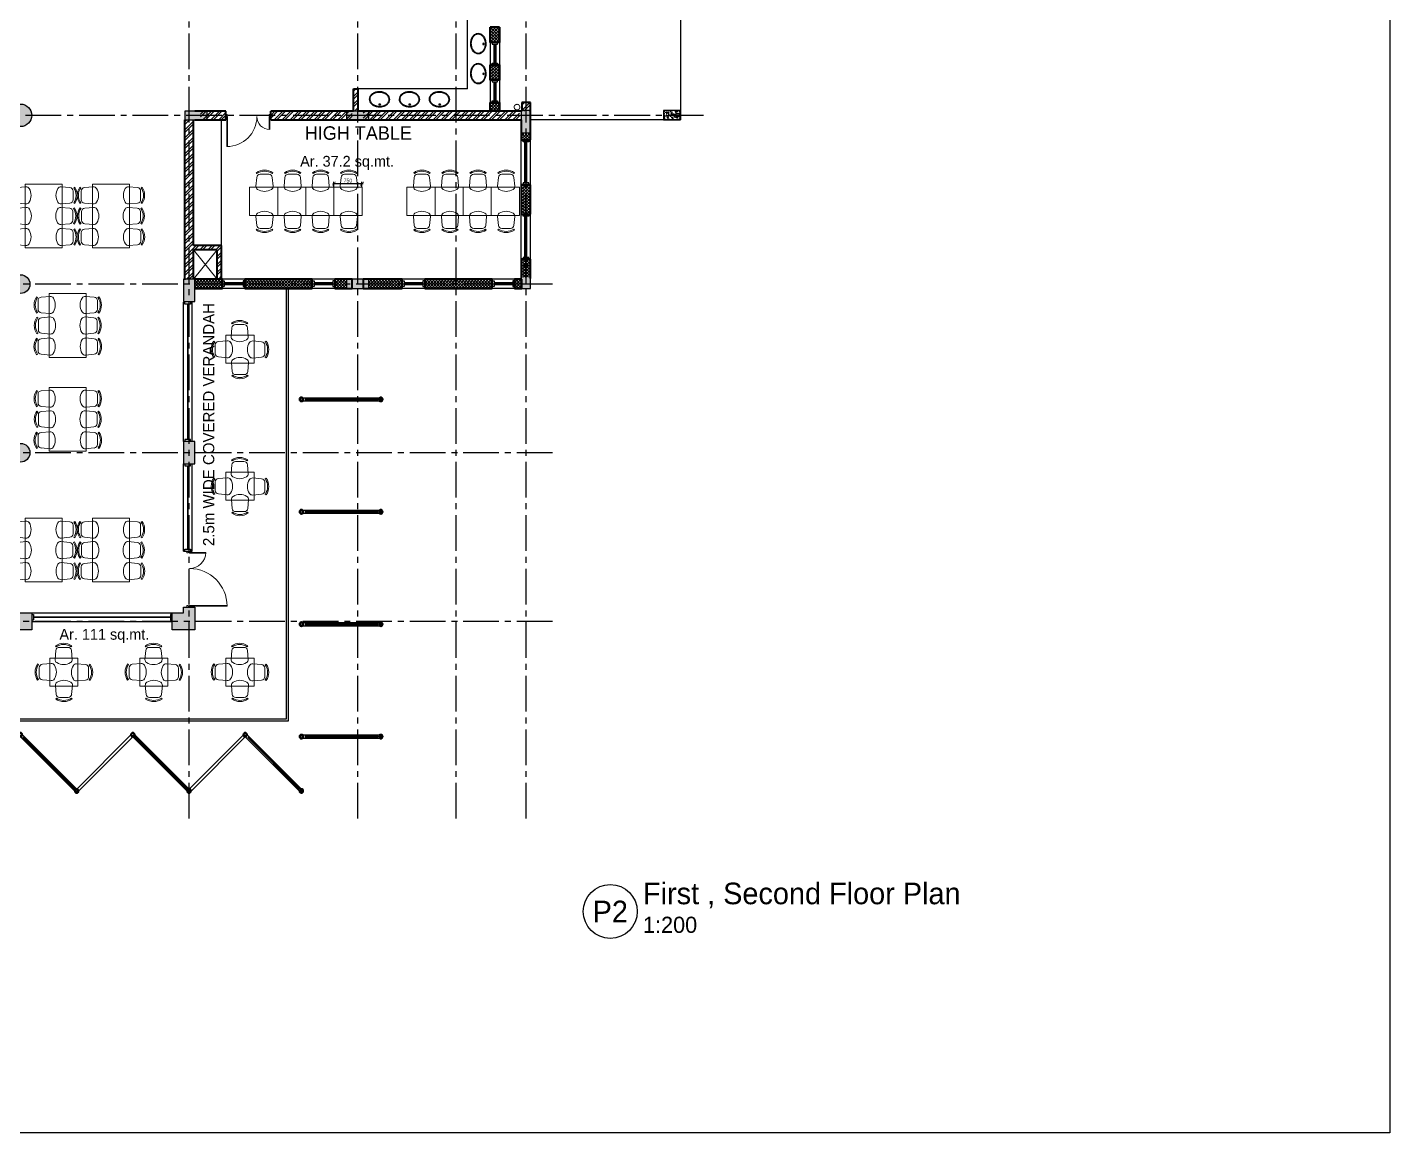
# Model space of a CAD drawing. Header units: millimetres. Extents: x -276609 to 1081398, y -453808 to 472098.
# Drawn here: x 817287 to 853655, y 33722 to 63224 of the extents above; entities that cross this region are included whole.
import ezdxf
from ezdxf.enums import TextEntityAlignment as Align

# ---------------------------------------------------------------- set-up
doc = ezdxf.new("R2010")
doc.units = ezdxf.units.MM
doc.header["$MEASUREMENT"] = 0
for name, pattern in [('ACAD_ISO10W100', [18, 12, -3, 0, -3]), ('CENTER2', [28.575, 19.05, -3.175, 3.175, -3.175]), ('HIDDEN', [0.375, 0.25, -0.125])]:
    doc.linetypes.add(name, pattern=pattern)
for name, color, linetype in [('A-Anno Tags', 6, 'Continuous'), ('A-Elevation', 4, 'Continuous'), ('A-Railing', 4, 'Continuous'), ('A-Sanitory', 181, 'Continuous'), ('A-Wall Patt', 8, 'Continuous'), ('A-Window', 4, 'Continuous'), ('Anno_Labels', 7, 'Continuous'), ('AREA', 7, 'Continuous'), ('Dimension', 7, 'Continuous'), ('S-Conc Patt', 9, 'Continuous'), ('SHADING COLUMNS', 210, 'Continuous'), ('text', 252, 'Continuous')]:
    doc.layers.add(name, color=color, linetype=linetype)
doc.layers.add('A-Anno-Grid Lines', color=7, linetype='Continuous', true_color=0xbbc3bd)
for name, color, linetype, lineweight in [('A-BEAM-1-8', 8, 'HIDDEN', 9), ('A-Detail Lines', 241, 'Continuous', 25), ('A-Door', 4, 'Continuous', 9), ('A-DOOR-1-2', 3, 'Continuous', 5), ('A-Wall Sec', 1, 'Continuous', 20), ('A-WIN', 5, 'Continuous', 25), ('PLUMBING', 3, 'ACAD_ISO10W100', 18), ('S-Concrete', 40, 'Continuous', 25), ('SHADE SCREEN', 171, 'Continuous', 15)]:
    doc.layers.add(name, color=color, linetype=linetype, lineweight=lineweight)
doc.layers.add('I-Furniture', color=7, linetype='Continuous', lineweight=20, true_color=0xb35900)
doc.styles.get("Standard").update_dxf_attribs({"font": ''})
doc.styles.get('Standard').set_extended_font_data('Gill Sans MT')
doc.dimstyles.new('IIITD_WD_M @ 100', dxfattribs={"dimscale": 100, "dimtxt": 1, "dimasz": 1, "dimexe": 0.5, "dimexo": 0.25, "dimgap": 0.3, "dimtad": 1, "dimdec": 0, "dimrnd": 1, "dimzin": 0, "dimdsep": 46, "dimtxsty": 'Standard', "dimblk": 'ARCHTICK', "dimcen": 0.2, "dimdle": 0.3, "dimclrd": 256, "dimclre": 256, "dimclrt": 256, "dimadec": 0, "dimazin": 0, "dimtfac": 1, "dimtdec": 0, "dimtofl": 0, "dimtmove": 0, "dimatfit": 0, "dimfxl": 0.5, "dimfxlon": 1, "dimtolj": 1, "dimtzin": 0, "dimlwd": -1, "dimlwe": -1, "dimarcsym": 0})
pattern_1 = [(45, (318301.2, -21198.51), (-106.066017, 106.066017), []), (45, (318371.92, -21198.51), (-106.066017, 106.066017), [])]

# ---------------------------------------------------------------- blocks, each defined once
blk = doc.blocks.new('Round Bar - 3_-44-4 First Floor Lvl')
at = {"layer": 'A-WIN'}
for p, q in [((-1035, -37), (-1035, 25)), ((1026, 38), (-1023, 38)), ((1026, 38), (-1023, 38)), ((1027, 38), (1026, 38)), ((1027, 38), (1026, 38)), ((1064, 38), (1038, 38)), ((1064, 38), (1038, 38)), ((1064, 38), (1064, -3)), ((-1027, -38), (-1026, -38)), ((-1027, -38), (-1026, -38)), ((-1026, -38), (1023, -38)), ((-1026, -38), (1023, -38))]:
    blk.add_line(p, q, dxfattribs=at)
blk = doc.blocks.new('Round Bar - 3_-159-4 First Floor Lvl')
at = {"layer": 'A-WIN'}
for p, q in [((-1051, -27), (-1051, 38)), ((-1038, 38), (-1051, 38)), ((-1038, 38), (-1051, 38)), ((-1026, 38), (-1027, 38)), ((-1026, 38), (-1027, 38)), ((1023, 38), (-1026, 38)), ((1023, 38), (-1026, 38)), ((1057, 1), (1057, -38)), ((-1023, -38), (1026, -38)), ((-1023, -38), (1026, -38)), ((1026, -38), (1027, -38)), ((1026, -38), (1027, -38)), ((1038, -38), (1057, -38)), ((1038, -38), (1057, -38))]:
    blk.add_line(p, q, dxfattribs=at)
blk = doc.blocks.new('Round Bar - 3_-160-4 First Floor Lvl')
at = {"layer": 'A-WIN'}
for p, q in [((-1051, -27), (-1051, 38)), ((-1038, 38), (-1051, 38)), ((-1038, 38), (-1051, 38)), ((-1026, 38), (-1027, 38)), ((-1026, 38), (-1027, 38)), ((1026, 38), (-1026, 38)), ((1026, 38), (-1026, 38)), ((1028, 38), (1026, 38)), ((1028, 38), (1026, 38)), ((1057, 38), (1038, 38)), ((1057, 38), (1038, 38)), ((1057, -38), (1057, 38)), ((-1023, -38), (1026, -38)), ((-1023, -38), (1026, -38)), ((1026, -38), (1027, -38)), ((1026, -38), (1027, -38)), ((1038, -38), (1057, -38)), ((1038, -38), (1057, -38))]:
    blk.add_line(p, q, dxfattribs=at)
blk = doc.blocks.new('Round Bar - 3_-171-4 First Floor Lvl')
at = {"layer": 'A-WIN'}
for p, q in [((-1051, 38), (-1051, -38)), ((-1038, 38), (-1051, 38)), ((-1038, 38), (-1051, 38)), ((-1026, 38), (-1027, 38)), ((-1026, 38), (-1027, 38)), ((1026, 38), (-1026, 38)), ((1026, 38), (-1026, 38)), ((1028, 38), (1026, 38)), ((1028, 38), (1026, 38)), ((1057, 38), (1038, 38)), ((1057, 38), (1038, 38)), ((1057, -38), (1057, 38)), ((-1051, -38), (-1038, -38)), ((-1051, -38), (-1038, -38)), ((-1028, -38), (-1026, -38)), ((-1028, -38), (-1026, -38)), ((-1026, -38), (1026, -38)), ((-1026, -38), (1026, -38)), ((1026, -38), (1027, -38)), ((1026, -38), (1027, -38)), ((1038, -38), (1057, -38)), ((1038, -38), (1057, -38))]:
    blk.add_line(p, q, dxfattribs=at)
blk = doc.blocks.new('basin2')
for points in [[(278, -206, 0.12976), (261, -133, 0.106426), (201, -63, 0.084431), (116, -18, 0.073534), (7, 0, 0.073534), (-102, -14, 0.084431), (-188, -55, 0.106426), (-251, -122, 0.12976), (-272, -195, 0.12976), (-254, -269, 0.106426), (-194, -339, 0.084431), (-109, -383, 0.073534), (-1, -402, 0.073534), (108, -388, 0.084431), (195, -347, 0.106426), (258, -279, 0.12976)], [(263, -201, 0.119977), (247, -140, 0.106426), (192, -75, 0.084431), (111, -33, 0.073534), (7, -15, 0.073534), (-97, -28, 0.084431), (-180, -67, 0.106426), (-238, -130, 0.12976), (-257, -196, 0.009633), (-257, -201, 0.119977), (-240, -262, 0.106426), (-185, -327, 0.084431), (-104, -369, 0.073534), (0, -387, 0.073534), (104, -373, 0.084431), (187, -334, 0.106426), (245, -272, 0.12976), (263, -206, 0.009633)]]:
    blk.add_lwpolyline(points, format="xyb", close=True)
for radius in [17.8, 12.2]:
    blk.add_circle((-4, -64), radius)
blk = doc.blocks.new('grd din')
at = {"layer": 'A-Anno-Grid Lines', "linetype": 'CENTER2', "ltscale": 50}
for p, q in [((506814, 133526), (506814, 179267)), ((511314, 133526), (511314, 179267)), ((513944, 133526), (513944, 179267)), ((515814, 133526), (515814, 179267)), ((520545, 152289), (470258, 152289)), ((516514, 147789), (471659, 147789)), ((516514, 143289), (471659, 143289)), ((516514, 138789), (471659, 138789))]:
    blk.add_line(p, q, dxfattribs=at)
blk = doc.blocks.new('w8')
at = {"layer": 'A-Window', "color": 2, "lineweight": 30}
blk.add_line((484324, 139289), (484324, 142939), dxfattribs=at)
at = {"layer": 'A-Window'}
for points in [[(484209, 139239), (484209, 142989)], [(484399, 142989), (484399, 142939), (484249, 142939), (484249, 142989)], [(484439, 139239), (484439, 142989)], [(484399, 139239), (484399, 139289), (484249, 139289), (484249, 139239)]]:
    blk.add_lwpolyline(points, dxfattribs=at)
blk = doc.blocks.new('din w1')
at = {"layer": 'A-Window', "color": 2, "lineweight": 60}
blk.add_line((476279, 163779), (476779, 163779), dxfattribs=at)
at = {"layer": 'A-Window'}
for points in [[(476229, 163904), (476829, 163904)], [(476229, 163704), (476279, 163704), (476279, 163854), (476229, 163854)], [(476229, 163654), (476829, 163654)], [(476829, 163704), (476779, 163704), (476779, 163854), (476829, 163854)]]:
    blk.add_lwpolyline(points, dxfattribs=at)
blk = doc.blocks.new('din w4')
at = {"layer": 'A-Window', "color": 2, "lineweight": 60}
blk.add_line((516605, 148504), (516605, 149604), dxfattribs=at)
at = {"layer": 'A-Window'}
for points in [[(516480, 148454), (516480, 149654)], [(516680, 149654), (516680, 149604), (516530, 149604), (516530, 149654)], [(516730, 148454), (516730, 149654)], [(516680, 148454), (516680, 148504), (516530, 148504), (516530, 148454)]]:
    blk.add_lwpolyline(points, dxfattribs=at)
blk = doc.blocks.new('din v1')
at = {"layer": 'A-Window', "color": 2, "lineweight": 60}
blk.add_line((474051, 158052), (474051, 157552), dxfattribs=at)
at = {"layer": 'A-Window'}
for points in [[(473926, 158102), (473926, 157502)], [(473976, 158102), (473976, 158052), (474126, 158052), (474126, 158102)], [(474176, 158102), (474176, 157502)], [(473976, 157502), (473976, 157552), (474126, 157552), (474126, 157502)]]:
    blk.add_lwpolyline(points, dxfattribs=at)
blk = doc.blocks.new('Big Door Garbage')
at = {"layer": 'A-Door', "color": 5, "lineweight": 18}
for p, q in [((-12550, 128778), (-12500, 128778)), ((-12550, 128703), (-12550, 128778)), ((-12500, 128778), (-12500, 128738)), ((-11100, 128778), (-11100, 128738)), ((-11050, 128778), (-11100, 128778)), ((-11050, 128703), (-11050, 128778)), ((-12550, 128703), (-12515, 128703)), ((-12515, 128738), (-12500, 128738)), ((-12515, 128703), (-12515, 128738)), ((-12515, 128703), (-12515, 128273)), ((-12499, 128703), (-12515, 128703)), ((-12499, 128703), (-12499, 128273)), ((-11101, 128703), (-11101, 127703)), ((-11101, 128703), (-11085, 128703)), ((-11085, 128738), (-11100, 128738)), ((-11085, 128703), (-11085, 128738)), ((-11050, 128703), (-11085, 128703)), ((-11085, 128703), (-11085, 127703))]:
    blk.add_line(p, q, dxfattribs=at)
at = {"layer": 'A-Door', "lineweight": 18}
for centre, radius, start, end in [((-12515, 128703), 430, 270, 0), ((-11085, 128703), 1000, 180, 270)]:
    blk.add_arc(centre, radius, start, end, dxfattribs=at)
blk = doc.blocks.new('ergrthyjty')
at = {"layer": 'S-Conc Patt'}
for points in [[(499106, 82072, 1), (498506, 82072, 1)], [(512421, 82203), (512171, 82203), (512171, 81603), (512421, 81603)], [(503191, 82183), (503191, 81953), (503791, 81953), (503791, 82183)], [(507506, 82183), (507506, 81953), (508106, 81953), (508106, 82183)], [(512421, 78053), (512171, 78053), (512171, 77453), (512421, 77453)], [(499056, 77568, 1), (498556, 77568, 1)], [(503456, 77703), (503156, 77703), (503156, 77103), (503456, 77103)], [(507506, 77703), (507506, 77453), (508106, 77453), (508106, 77703)], [(499056, 73068, 1), (498556, 73068, 1)], [(503456, 73368), (503156, 73368), (503156, 72768), (503456, 72768)], [(499106, 68343), (499106, 68793), (498506, 68793), (498506, 68343)], [(503456, 68943), (503156, 68943), (503156, 68793), (502856, 68793), (502856, 68343), (503456, 68343)]]:
    blk.add_hatch(color=8, dxfattribs=at).paths.add_polyline_path(points)
h = blk.add_hatch(dxfattribs=at)
h.set_pattern_fill('AR-CONC', color=8, scale=20, style=0)
h.set_pattern_definition([(50, (-806698.31, 1146868.39), (143.4520365, -12.550427), [15, -165]), (355, (-806698.31, 1146868.39), (-27.750267, 150.438427), [12, -132]), (100.4514, (-806686.35, 1146867.34), (115.701876, 137.887908), [12.748038, -140.228422]), (46.1842, (-806698.3, 1146908.39), (213.44821, -33.103803), [22.5, -247.5]), (96.6356, (-806680.52, 1146905.63), (186.93254, 194.823574), [19.122058, -210.3426]), (351.1842, (-806698.3, 1146908.4), (186.93239, 194.82372), [18, -198]), (21, (-806678.31, 1146898.39), (119.3814104, -80.523778), [15, -165]), (326, (-806678.31, 1146898.39), (48.663066, 145.030009), [12, -132]), (71.4514, (-806668.36, 1146891.68), (168.044526, 64.506099), [12.748038, -140.228422]), (37.5, (-806698.31, 1146868.39), (2.431971, 66.5787708), [0, -130.4, 0, -134, 0, -132.5]), (7.5, (-806698.31, 1146868.39), (52.6139075, 78.8823424), [0, -76.4, 0, -127.4, 0, -50.5]), (327.5, (-806742.91, 1146868.39), (106.7644872, -4.5109743), [0, -50, 0, -156, 0, -207]), (317.5, (-806762.91, 1146868.39), (116.637234, 20.0209965), [0, -65, 0, -103.6, 0, -147])])
h.paths.add_polyline_path([(515971, 82203), (515971, 81953), (516421, 81953), (516421, 82203)])
at = {"layer": 'S-Concrete'}
for points in [[(512421, 82203), (512171, 82203), (512171, 81603), (512421, 81603)], [(515971, 82203), (515971, 81953), (516421, 81953), (516421, 82203)], [(503191, 82183), (503191, 81953), (503791, 81953), (503791, 82183)], [(507506, 82183), (507506, 81953), (508106, 81953), (508106, 82183)], [(512421, 78053), (512171, 78053), (512171, 77453), (512421, 77453)], [(503456, 77703), (503156, 77703), (503156, 77103), (503456, 77103)], [(507506, 77703), (507506, 77453), (508106, 77453), (508106, 77703)], [(503456, 73368), (503156, 73368), (503156, 72768), (503456, 72768)], [(499106, 68793), (499106, 68343), (498506, 68343), (498506, 68793)], [(502856, 68793), (503156, 68793), (503156, 68943), (503456, 68943), (503456, 68343), (502856, 68343)]]:
    blk.add_lwpolyline(points, close=True, dxfattribs=at)
for centre, radius in [((498806, 82072), 300), ((498806, 77568), 250), ((498806, 73068), 250)]:
    blk.add_circle(centre, radius, dxfattribs=at)
blk = doc.blocks.new('View Tag')
blk.add_circle((0, 0), 3)
at = {"layer": 'Anno_Labels'}
for tag, height, p in [('VIEW_NAME', 2.4, (3.64, 2)), ('VIEW_SCALE', 1.8, (3.64, -1.48))]:
    blk.add_attdef(tag, text='', height=height, dxfattribs=at).set_placement(p, align=Align.MIDDLE_LEFT)
blk.add_attdef('VIEW_TYPE', text='', height=2.4, dxfattribs=at).set_placement((0, 0), align=Align.MIDDLE_CENTER)
blk = doc.blocks.new('Pipe-Column - Pipe3-1_2STD-50-2 GL')
at = {"layer": 'S-Concrete', "lineweight": 35}
for radius, start, end in [(50.8, 0, 180), (45.1, 0, 180), (45.1, 180, 0), (50.8, 180, 360)]:
    blk.add_arc((0, 0), radius, start, end, dxfattribs=at)
blk = doc.blocks.new('Pipe-Column - Pipe3-1_2STD-48-2 GL')
at = {"layer": 'S-Concrete', "lineweight": 35}
for radius, start, end in [(50.8, 0, 180), (50.8, 180, 360), (45.1, 360, 180), (45.1, 180, 360)]:
    blk.add_arc((0, 0), radius, start, end, dxfattribs=at)
blk = doc.blocks.new('Pipe-Column - Pipe3-1_2STD-49-2 GL')
at = {"layer": 'S-Concrete', "lineweight": 35}
for radius, start, end in [(50.8, 0, 180), (50.8, 180, 360), (45.1, 360, 180), (45.1, 180, 360)]:
    blk.add_arc((0, 0), radius, start, end, dxfattribs=at)
blk = doc.blocks.new('TRGHT4')
at = {"layer": 'SHADING COLUMNS'}
for name, p, rotation in [('Pipe-Column - Pipe3-1_2STD-48-2 GL', (397060, -137137), 135.0000000004137), ('Pipe-Column - Pipe3-1_2STD-48-2 GL', (399181, -137137), 135.0000000004137), ('Pipe-Column - Pipe3-1_2STD-50-2 GL', (427680, -137137), 44.9999999995862), ('Pipe-Column - Pipe3-1_2STD-50-2 GL', (429801, -137137), 44.9999999995862), ('Pipe-Column - Pipe3-1_2STD-48-2 GL', (397060, -140137), 135.0000000004137), ('Pipe-Column - Pipe3-1_2STD-48-2 GL', (399181, -140137), 135.0000000004137), ('Pipe-Column - Pipe3-1_2STD-50-2 GL', (427680, -140137), 44.9999999995862), ('Pipe-Column - Pipe3-1_2STD-50-2 GL', (429801, -140137), 44.9999999995862), ('Pipe-Column - Pipe3-1_2STD-48-2 GL', (397060, -143137), 135.0000000004137), ('Pipe-Column - Pipe3-1_2STD-48-2 GL', (399181, -143137), 135.0000000004137), ('Pipe-Column - Pipe3-1_2STD-50-2 GL', (427680, -143137), 44.9999999995862), ('Pipe-Column - Pipe3-1_2STD-50-2 GL', (429801, -143137), 44.9999999995862), ('Pipe-Column - Pipe3-1_2STD-48-2 GL', (397060, -146087), 135.0000000004137), ('Pipe-Column - Pipe3-1_2STD-49-2 GL', (399181, -146087), 135.0000000004137), ('Pipe-Column - Pipe3-1_2STD-50-2 GL', (427680, -146137), 44.9999999995862), ('Pipe-Column - Pipe3-1_2STD-50-2 GL', (429801, -146137), 44.9999999995862)]:
    blk.add_blockref(name, p, dxfattribs=dict(at, rotation=rotation))
for p in [(402181, -146087), (405181, -146087), (408181, -146087), (411181, -146087), (414181, -146087), (417181, -146087), (420181, -146087), (423181, -146087), (426181, -146087), (400681, -147587), (403681, -147587), (406681, -147587), (409681, -147587), (412681, -147587), (415681, -147587), (418681, -147587), (421681, -147587), (424681, -147587), (427681, -147587)]:
    blk.add_blockref('Pipe-Column - Pipe3-1_2STD-50-2 GL', p, dxfattribs=at)
blk = doc.blocks.new('chair1')
at = {"layer": 'I-Furniture'}
for p, q in [((-320, 228), (-84, 207)), ((1, 115), (1, -115)), ((16, 201), (42, 219)), ((-320, -228), (-84, -207)), ((16, -201), (42, -219))]:
    blk.add_line(p, q, dxfattribs=at)
for centre, radius, start, end in [((-108, 0), 351, 148.407, 211.593), ((-328, 135), 92.9, 85.0303, 148.407), ((-92, 115), 92.9, 0, 85.0303), ((-278, 0), 356, 325.6197, 34.3803), ((-278, 0), 387, 325.6197, 34.3803), ((-328, -135), 92.9, 211.593, 274.9697), ((-92, -115), 92.9, 274.9697, 0)]:
    blk.add_arc(centre, radius, start, end, dxfattribs=at)
blk = doc.blocks.new('wegegt')
at = {"layer": 'I-Furniture'}
blk.add_lwpolyline([(489413, 140432), (490163, 140432), (490163, 141182), (489413, 141182)], close=True, dxfattribs=at)
for p, rotation in [((489780, 141466), 90), ((489129, 140807), 180)]:
    blk.add_blockref('chair1', p, dxfattribs=dict(at, rotation=rotation))
at = {"layer": 'I-Furniture', "xscale": -1}
for p, rotation in [((490447, 140799), 180), ((489788, 140129), 90)]:
    blk.add_blockref('chair1', p, dxfattribs=dict(at, rotation=rotation))
blk = doc.blocks.new('_ArchTick')
at = {"color": 0, "linetype": 'ByBlock', "const_width": 0.15}
blk.add_lwpolyline([(-0.5, -0.5), (0.5, 0.5)], dxfattribs=at)
blk = doc.blocks.new('*D507')
at = {"layer": 'A-Detail Lines', "transparency": 16777216}
for p, q in [((825442, 59051), (826252, 59051)), ((825472, 58977), (825472, 59101)), ((826222, 58977), (826222, 59101))]:
    blk.add_line(p, q, dxfattribs=at)
at = {"layer": 'A-Detail Lines', "transparency": 16777216, "xscale": 100, "yscale": 100, "zscale": 100, "rotation": 180}
blk.add_blockref('_ArchTick', (825472, 59051), dxfattribs=at)
at = {"layer": 'A-Detail Lines', "transparency": 16777216, "xscale": 100, "yscale": 100, "zscale": 100}
blk.add_blockref('_ArchTick', (826222, 59051), dxfattribs=at)
at = {"layer": 'A-Detail Lines', "transparency": 16777216, "insert": (825847, 59131), "char_height": 100, "attachment_point": 5}
blk.add_mtext('\\A1;750', dxfattribs=at)
blk = doc.blocks.new('dad')
at = {"layer": 'I-Furniture'}
blk.add_lwpolyline([(801471, -14624), (800484, -14624), (800484, -12924), (801471, -12924)], close=True, dxfattribs=at)
at = {"layer": 'I-Furniture', "rotation": 180}
blk.add_blockref('chair1', (800187, -13225), dxfattribs=at)
at = {"layer": 'I-Furniture', "xscale": -1, "rotation": 180}
blk.add_blockref('chair1', (801768, -13225), dxfattribs=at)
at = {"layer": 'I-Furniture', "xscale": -1}
for p in [(800194, -13774), (800185, -14335)]:
    blk.add_blockref('chair1', p, dxfattribs=at)
at = {"layer": 'I-Furniture'}
for p in [(801761, -13774), (801770, -14335)]:
    blk.add_blockref('chair1', p, dxfattribs=at)

msp = doc.modelspace()

# ---------------------------------------------------------------- hatches: boundary and pattern name
at = {"layer": 'A-Wall Patt'}
h = msp.add_hatch(dxfattribs=at)
h.set_pattern_fill('ANSI37', color=256, scale=450, angle=360, style=0)
h.set_pattern_definition([(45, (312451.146, -22407.81), (-39.7747564, 39.7747564), []), (135, (312451.146, -22407.81), (-39.7747564, -39.7747564), [])])
h.paths.add_polyline_path([(825807.4, 56504.2), (825496.6, 56504.2), (825496.6, 56254.2), (825807.4, 56254.2)])
h.paths.add_polyline_path([(824896.6, 56504.2), (823096.6, 56504.2), (823096.6, 56254.2), (824896.6, 56254.2)])
h.paths.add_polyline_path([(822496.6, 56504.2), (821757.4, 56504.2), (821757.4, 56254.2), (822496.6, 56254.2)])
h.paths.add_polyline_path([(829892.4, 64054.2), (829642.4, 64054.2), (829642.4, 63824.2), (829892.4, 63824.2)])
h.paths.add_polyline_path([(829892.4, 63224.2), (829642.4, 63224.2), (829642.4, 62819.2), (829892.4, 62819.2)])
h.paths.add_polyline_path([(829892.4, 62219.2), (829642.4, 62219.2), (829642.4, 61814.2), (829892.4, 61814.2)])
h.paths.add_polyline_path([(829892.4, 61214.2), (829642.4, 61214.2), (829642.4, 60984.2), (829892.4, 60984.2)])
h.paths.add_polyline_path([(830722.4, 59019.2), (830472.4, 59019.2), (830472.4, 58234.2), (830722.4, 58234.2)])
h.paths.add_polyline_path([(830722.4, 57034.2), (830472.4, 57034.2), (830472.4, 56554.2), (830722.4, 56554.2)])
h.paths.add_polyline_path([(827296.6, 56504.2), (826407.4, 56504.2), (826407.4, 56254.2), (827296.6, 56254.2)])
h.paths.add_polyline_path([(830492.4, 60384.2), (830492.4, 60754.2), (830472.4, 60754.2), (830472.4, 60219.2), (830722.4, 60219.2), (830722.4, 60384.2)])
h.paths.add_polyline_path([(830296.6, 56504.2), (830296.6, 56254.2), (830472.4, 56254.2), (830472.4, 56504.2)])
h.paths.add_polyline_path([(829696.6, 56254.2), (829696.6, 56504.2), (827896.6, 56504.2), (827896.6, 56254.2)])
h = msp.add_hatch(dxfattribs=at)
h.set_pattern_fill('ANSI32', color=256, scale=400, style=0)
h.set_pattern_definition(pattern_1)
h.paths.add_polyline_path([(826107.4, 60984.2), (826107.4, 61584.8), (825992.4, 61584.8), (825992.4, 60984.2)])
h = msp.add_hatch(dxfattribs=at)
h.set_pattern_fill('ANSI32', color=256, scale=400, style=0)
h.set_pattern_definition(pattern_1)
h.paths.add_polyline_path([(830722.4, 61214.2), (830607.4, 61214.2), (830607.4, 60984.2), (830722.4, 60984.2)])
h.paths.add_polyline_path([(830607.4, 61214.2), (830492.4, 61214.2), (830492.4, 60984.2), (830607.4, 60984.2)])
h.paths.add_polyline_path([(830422.4, 60984.2), (826257.4, 60984.2), (826257.4, 60754.2), (830422.4, 60754.2)])
h = msp.add_hatch(dxfattribs=at)
h.set_pattern_fill('ANSI32', color=256, scale=400, style=0)
h.set_pattern_definition(pattern_1)
h.paths.add_polyline_path([(821722.4, 60754.2), (821492.4, 60754.2), (821492.4, 56504.2), (821722.4, 56504.2), (821722.4, 57284.2), (822357.4, 57284.2), (822357.4, 56504.2), (822472.4, 56504.2), (822472.4, 57399.2), (821722.4, 57399.2)])
h = msp.add_hatch(dxfattribs=at)
h.set_pattern_fill('ANSI32', color=256, scale=400, style=0)
h.set_pattern_definition(pattern_1)
h.paths.add_polyline_path([(821907.4, 60984.2), (821907.4, 60754.2), (822587.4, 60754.2), (822587.4, 60984.2)])
h = msp.add_hatch(dxfattribs=at)
h.set_pattern_fill('ANSI32', color=256, scale=400, style=0)
h.set_pattern_definition(pattern_1)
h.paths.add_polyline_path([(825957.4, 60984.2), (823787.4, 60984.2), (823787.4, 60754.2), (825957.4, 60754.2)])

# ---------------------------------------------------------------- linework, layer by layer
at = {"layer": 'A-BEAM-1-8', "linetype": 'Continuous', "ltscale": 500}
for p, q in [((822357.4, 57284.2), (821722.4, 56504.2)), ((822357.4, 56504.2), (821722.4, 57284.2))]:
    msp.add_line(p, q, dxfattribs=at)
at = {"layer": 'A-Elevation'}
for p, q in [((829042.4, 61584.2), (829042.4, 64054.2)), ((829042.4, 61584.2), (826107.4, 61584.2)), ((822472.4, 57399.2), (822472.4, 60754.2)), ((821722.4, 57084.2), (821722.4, 56504.2))]:
    msp.add_line(p, q, dxfattribs=at)
at = {"layer": 'A-Railing'}
for p, q in [((824207.4, 44769.2), (824207.4, 56254.2)), ((824257.4, 44719.2), (824257.4, 56254.2)), ((796457.4, 44769.2), (824207.4, 44769.2)), ((796407.4, 44719.2), (824257.4, 44719.2))]:
    msp.add_line(p, q, dxfattribs=at)
at = {"layer": 'A-Wall Patt'}
msp.add_lwpolyline([(830722.4, 64284.2), (834722.4, 64284.2), (834722.4, 60754.2), (830722.4, 60754.2)], dxfattribs=at)
at = {"layer": 'A-Wall Sec', "lineweight": 35}
for p, q in [((829642.4, 62819.2), (829642.4, 63224.2)), ((829892.4, 63224.2), (829642.4, 63224.2)), ((829892.4, 63224.2), (829892.4, 62819.2)), ((829892.4, 62819.2), (829642.4, 62819.2)), ((829642.4, 61814.2), (829642.4, 62219.2)), ((829642.4, 62219.2), (829892.4, 62219.2)), ((829892.4, 62219.2), (829892.4, 61814.2)), ((825992.4, 60984.2), (825992.4, 61584.8)), ((825992.4, 61584.8), (826107.4, 61584.8)), ((826107.4, 61584.8), (826107.4, 60984.2)), ((829892.4, 61814.2), (829642.4, 61814.2)), ((829642.4, 60984.2), (829642.4, 61214.2)), ((829642.4, 61214.2), (829892.4, 61214.2)), ((829892.4, 61214.2), (829892.4, 60984.2)), ((830722.4, 61214.2), (830492.4, 61214.2)), ((830492.4, 61214.2), (830492.4, 60984.2)), ((830722.4, 60219.2), (830722.4, 61214.2)), ((821492.4, 56484.2), (821492.4, 60754.2)), ((821722.4, 57399.2), (821722.4, 60754.2)), ((822587.4, 60984.2), (821757.4, 60984.2)), ((821757.4, 60754.2), (822587.4, 60754.2)), ((822587.4, 60754.2), (822587.4, 60984.2)), ((825992.4, 60984.2), (823787.4, 60984.2)), ((823787.4, 60754.2), (823787.4, 60984.2)), ((823787.4, 60754.2), (830472.4, 60754.2)), ((830492.4, 60984.2), (826107.4, 60984.2)), ((830472.4, 60754.2), (830472.4, 60219.2)), ((830472.4, 60219.2), (830722.4, 60219.2)), ((830472.4, 59019.2), (830472.4, 58234.2)), ((830722.4, 59019.2), (830472.4, 59019.2)), ((830722.4, 58234.2), (830722.4, 59019.2)), ((830472.4, 58234.2), (830722.4, 58234.2)), ((822472.4, 57399.2), (821722.4, 57399.2)), ((822357.4, 57284.2), (821722.4, 57284.2)), ((821722.4, 56504.2), (821722.4, 57284.2)), ((822357.4, 56504.2), (822357.4, 57284.2)), ((822472.4, 56504.2), (822472.4, 57399.2)), ((830472.4, 57034.2), (830472.4, 56539.2)), ((830722.4, 57034.2), (830472.4, 57034.2)), ((830722.4, 56519.2), (830722.4, 57034.2)), ((822496.6, 56504.2), (821757.4, 56504.2)), ((822496.6, 56254.2), (822496.6, 56504.2)), ((824896.6, 56504.2), (823096.6, 56504.2)), ((823096.6, 56504.2), (823096.6, 56254.2)), ((824896.6, 56254.2), (824896.6, 56504.2)), ((825957.4, 56504.2), (825496.6, 56504.2)), ((825496.6, 56504.2), (825496.6, 56254.2)), ((825957.4, 56254.2), (825957.4, 56504.2)), ((826257.4, 56504.2), (826257.4, 56254.2)), ((827296.6, 56504.2), (826257.4, 56504.2)), ((827296.6, 56254.2), (827296.6, 56504.2)), ((829696.6, 56504.2), (827896.6, 56504.2)), ((827896.6, 56504.2), (827896.6, 56254.2)), ((829696.6, 56254.2), (829696.6, 56504.2)), ((830492.4, 56504.2), (830296.6, 56504.2)), ((830296.6, 56504.2), (830296.6, 56254.2)), ((830492.4, 56254.2), (830492.4, 56504.2)), ((821757.4, 56254.2), (822496.6, 56254.2)), ((823096.6, 56254.2), (824896.6, 56254.2)), ((825496.6, 56254.2), (825957.4, 56254.2)), ((826257.4, 56254.2), (827296.6, 56254.2)), ((827896.6, 56254.2), (829696.6, 56254.2)), ((830296.6, 56254.2), (830492.4, 56254.2))]:
    msp.add_line(p, q, dxfattribs=at)
at = {"layer": 'A-Window', "color": 2, "lineweight": 30}
for p, q in [((821572.4, 52219.2), (821572.4, 55834.2)), ((821572.4, 49294.2), (821572.4, 51519.2))]:
    msp.add_line(p, q, dxfattribs=at)
at = {"layer": 'A-Window'}
for points in [[(821457.4, 52169.2), (821457.4, 55884.2)], [(821647.4, 55884.2), (821647.4, 55834.2), (821497.4, 55834.2), (821497.4, 55884.2)], [(821687.4, 52169.2), (821687.4, 55884.2)], [(821647.4, 52169.2), (821647.4, 52219.2), (821497.4, 52219.2), (821497.4, 52169.2)], [(821457.4, 49244.2), (821457.4, 51569.2)], [(821457.4, 49244.2), (821687.4, 49244.2), (821687.4, 51569.2)], [(821497.4, 51569.2), (821497.4, 51519.2), (821647.4, 51519.2), (821647.4, 51569.2)], [(821497.4, 49244.2), (821497.4, 49294.2), (821647.4, 49294.2), (821647.4, 49244.2)]]:
    msp.add_lwpolyline(points, dxfattribs=at)
at = {"layer": 'Dimension'}
msp.add_line((830472.4, 57034.2), (830472.4, 58957), dxfattribs=at)
msp.add_lwpolyline([(769654.6, 33722.4), (769654.6, 93122.4), (853654.6, 93122.4), (853654.6, 33722.4)], close=True, dxfattribs=at)
at = {"layer": 'I-Furniture'}
for points in [[(823222.4, 58202.4), (823972.4, 58202.4), (823972.4, 58952.4), (823222.4, 58952.4)], [(823972.4, 58202.4), (824722.4, 58202.4), (824722.4, 58952.4), (823972.4, 58952.4)], [(824722.4, 58202.4), (825472.4, 58202.4), (825472.4, 58952.4), (824722.4, 58952.4)], [(825472.4, 58202.4), (826222.4, 58202.4), (826222.4, 58952.4), (825472.4, 58952.4)], [(827422.4, 58202.4), (828172.4, 58202.4), (828172.4, 58952.4), (827422.4, 58952.4)], [(828172.4, 58202.4), (828922.4, 58202.4), (828922.4, 58952.4), (828172.4, 58952.4)], [(828922.4, 58202.4), (829672.4, 58202.4), (829672.4, 58952.4), (828922.4, 58952.4)], [(829672.4, 58202.4), (830422.4, 58202.4), (830422.4, 58952.4), (829672.4, 58952.4)]]:
    msp.add_lwpolyline(points, close=True, dxfattribs=at)
at = {"layer": 'PLUMBING'}
msp.add_circle((830360, 61092.5), 75, dxfattribs=at)
at = {"layer": 'SHADE SCREEN', "lineweight": 35}
for p, q in [((826643.5, 53301.8), (824700.7, 53301.8)), ((824700.7, 53291.8), (826643.5, 53291.8)), ((826643.5, 50301.8), (824700.7, 50301.8)), ((824700.7, 50291.8), (826643.5, 50291.8)), ((826643.5, 47301.8), (824700.7, 47301.8)), ((824700.7, 47291.8), (826643.5, 47291.8)), ((817173.9, 44275.3), (818547.7, 42901.5)), ((818554.8, 42908.6), (817181, 44282.4)), ((820107.4, 44341.8), (821607.4, 42841.8)), ((820173.9, 44275.3), (821547.7, 42901.5)), ((821554.8, 42908.6), (820181, 44282.4)), ((823173.9, 44275.3), (824547.7, 42901.5)), ((824554.8, 42908.6), (823181, 44282.4)), ((826643.5, 44301.8), (824700.7, 44301.8)), ((824700.7, 44291.8), (826643.5, 44291.8))]:
    msp.add_line(p, q, dxfattribs=at)

# ---------------------------------------------------------------- block references
at = {"layer": 'A-Anno Tags'}
ref = msp.add_blockref('View Tag', (832849.3, 39627.5), dxfattribs=dict(at, xscale=240, yscale=240, zscale=240))
ref.add_attrib('VIEW_TYPE', 'P2', dxfattribs={"layer": '0', "height": 576}).set_placement((832849.3, 39627.5), align=Align.MIDDLE_CENTER)
ref.add_attrib('VIEW_NAME', 'First , Second Floor Plan', dxfattribs={"layer": '0', "height": 576}).set_placement((833723.1, 40108.5), align=Align.MIDDLE_LEFT)
ref.add_attrib('VIEW_SCALE', '1:200', dxfattribs={"layer": '0', "height": 432}).set_placement((833723.1, 39271.9), align=Align.MIDDLE_LEFT)
at = {"layer": 'A-Anno-Grid Lines'}
msp.add_blockref('grd din', (314793.6, -91420), dxfattribs=at)
at = {"layer": 'A-Detail Lines'}
for p in [(16744.1, 71962.4), (18543.9, 71962.4), (17390.4, 69038.6), (17390.4, 66538.1), (16744.1, 63044.6), (18543.9, 63044.6)]:
    msp.add_blockref('dad', p, dxfattribs=at)
at = {"layer": 'A-Detail Lines', "xscale": -1, "rotation": 90}
msp.add_blockref('Big Door Garbage', (950322.7, 36694.2), dxfattribs=at)
at = {"layer": 'A-Door', "xscale": -0.8000000000465661, "yscale": 0.7999999999883585, "zscale": 0.8}
msp.add_blockref('Big Door Garbage', (813747.4, -42123.1), dxfattribs=at)
at = {"layer": 'A-DOOR-1-2'}
for p in [(313992.6, -89435), (313992.6, -91420)]:
    msp.add_blockref('din w4', p, dxfattribs=at)
at = {"layer": 'A-Sanitory', "xscale": -1, "rotation": 270}
for p in [(829526.6, 62784.2), (829526.6, 61984.8)]:
    msp.add_blockref('basin2', p, dxfattribs=at)
at = {"layer": 'A-Sanitory', "rotation": 180}
for p in [(826692.9, 61100), (827492.3, 61100), (828291.8, 61100)]:
    msp.add_blockref('basin2', p, dxfattribs=at)
at = {"layer": 'A-Window'}
for p in [(355716.4, -95282.5), (355716.4, -96287.5)]:
    msp.add_blockref('din v1', p, dxfattribs=at)
at = {"layer": 'A-Window', "rotation": 180}
for p in [(1299325.4, 220158.4), (1301725.4, 220158.4), (1304125.4, 220158.4), (1306525.4, 220158.4)]:
    msp.add_blockref('din w1', p, dxfattribs=at)
at = {"layer": 'A-Window', "xscale": -1, "rotation": 270}
msp.add_blockref('w8', (678168.2, -436844.6), dxfattribs=at)
at = {"layer": 'I-Furniture', "rotation": 90}
for p in [(823620.6, 59302), (824370.6, 59302), (825120.6, 59302), (825870.6, 59302), (827820.6, 59302), (828570.6, 59302), (829320.6, 59302), (830070.6, 59302)]:
    msp.add_blockref('chair1', p, dxfattribs=at)
at = {"layer": 'I-Furniture', "xscale": -1, "rotation": 90}
for p in [(823620.6, 57852.9), (824370.6, 57852.9), (825120.6, 57852.9), (825870.6, 57852.9), (827820.6, 57852.9), (828570.6, 57852.9), (829320.6, 57852.9), (830070.6, 57852.9)]:
    msp.add_blockref('chair1', p, dxfattribs=at)
at = {"layer": 'I-Furniture'}
for p in [(333177.7, -86175), (333177.7, -89831), (328477.8, -94791.1), (330877.8, -94791.1), (333177.7, -94791.1)]:
    msp.add_blockref('wegegt', p, dxfattribs=at)
at = {"layer": 'S-Concrete'}
for name, p in [('ergrthyjty', (318301.2, -21198.5)), ('TRGHT4', (396924.3, 190431.3))]:
    msp.add_blockref(name, p, dxfattribs=at)
at = {"layer": 'SHADE SCREEN'}
for p in [(825667.3, 53291.8), (825667.3, 47291.8)]:
    msp.add_blockref('Round Bar - 3_-171-4 First Floor Lvl', p, dxfattribs=at)
at = {"layer": 'SHADE SCREEN', "lineweight": 35}
for p in [(825667.3, 50291.8), (825667.3, 44291.8)]:
    msp.add_blockref('Round Bar - 3_-171-4 First Floor Lvl', p, dxfattribs=at)
at = {"layer": 'SHADE SCREEN', "lineweight": 35, "rotation": 315.0000000005251}
for p in [(817857.4, 43591.8), (820857.4, 43591.8)]:
    msp.add_blockref('Round Bar - 3_-159-4 First Floor Lvl', p, dxfattribs=at)
at = {"layer": 'SHADE SCREEN'}
for name, p, rotation in [('Round Bar - 3_-44-4 First Floor Lvl', (819357.4, 43591.8), 224.9999999994749), ('Round Bar - 3_-44-4 First Floor Lvl', (822357.4, 43591.8), 224.9999999994749), ('Round Bar - 3_-160-4 First Floor Lvl', (823857.4, 43591.8), 315.0000000005251)]:
    msp.add_blockref(name, p, dxfattribs=dict(at, rotation=rotation))

# ---------------------------------------------------------------- texts
at = {"layer": 'AREA', "char_height": 288, "width": 6203.897, "attachment_point": 1}
for s, insert in [('{\\fCentury Gothic|b0|i0|c0|p34;Ar. 37.2 sq.mt.}', (824570.9, 59792)), ('{\\fCentury Gothic|b0|i0|c0|p34;Ar. 111 sq.mt.}', (818146.6, 47167.4))]:
    msp.add_mtext(s, dxfattribs=dict(at, insert=insert))
at = {"layer": 'text', "insert": (824693.1, 60580.8), "char_height": 360, "attachment_point": 1}
msp.add_mtext('{\\fCentury Gothic|b0|i0|c0|p34;HIGH TABLE}', dxfattribs=at)
at = {"layer": 'text', "insert": (821980, 49378.6), "char_height": 300, "attachment_point": 1, "rotation": 90}
msp.add_mtext('{\\fCentury Gothic|b0|i0|c0|p34;2.5m WIDE COVERED VERANDAH}', dxfattribs=at)

# ---------------------------------------------------------------- dimensions: what is measured, and where the dimension line sits
at = {"layer": 'A-Detail Lines'}
dim = msp.add_linear_dim(base=(826222.4, 59051.4), p1=(825472.4, 58952.4), p2=(826222.4, 58952.4), dimstyle='IIITD_WD_M @ 100', override={"dimfxl": 100}, dxfattribs=at)
dim.commit()
dim.dimension.update_dxf_attribs({"geometry": '*D507', "text_midpoint": (825847.4, 59131.4)})

doc.saveas('drawing.dxf')
